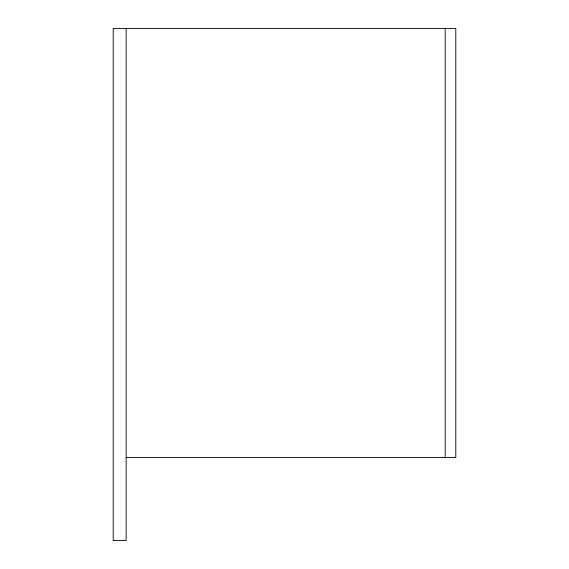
<?xml version="1.0" encoding="UTF-8"?>
<svg xmlns="http://www.w3.org/2000/svg" width="569" height="569" viewBox="0 0 569 569"><rect width="100%" height="100%" fill="white"/><g stroke="black" fill="none" stroke-linecap="round" stroke-linejoin="round"><path stroke-width="0.85" d="M126.162 457.554L455.79 457.554L455.79 28.45L113.21 28.45L113.21 540.55L126.162 540.55L126.162 28.45M445.193 28.45L445.193 457.554"/></g></svg>
